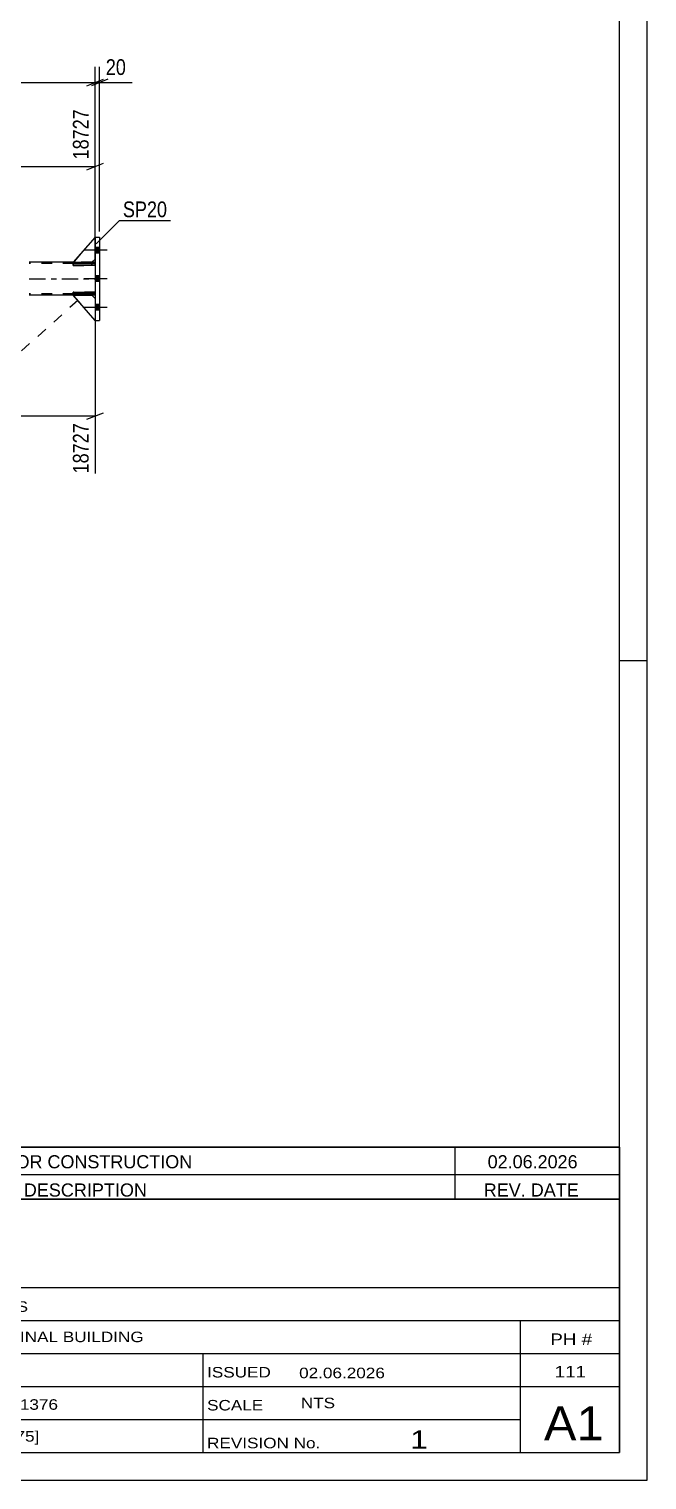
# Model space of a CAD drawing. Header units: millimetres. Extents: x -110 to 731, y -430 to 164.
# Drawn here: x 618.4 to 730.9, y -430.1 to -166.1 of the extents above; entities that cross this region are included whole.
import ezdxf

# ---------------------------------------------------------------- set-up
doc = ezdxf.new("R2010")
doc.units = ezdxf.units.MM
doc.linetypes.add('DXK_LINE_DOT2', pattern=[3.9198, 1.9599, -1.9599])
doc.linetypes.add('DXK_LINE_DOT3', pattern=[5.9187, 2.979, -0.9799, 0.9799, -0.9799])
doc.styles.add('Arial Narrow', font='ARIALN.TTF', dxfattribs={"height": 0.2})

# ---------------------------------------------------------------- blocks, each defined once
blk = doc.blocks.new('Unknown-570343290-53952')
at = {"color": 5, "linetype": 'Continuous'}
for p, q in [((730.87, -430.09), (730.87, 163.91)), ((725.87, -425.09), (725.87, 158.91)), ((730.87, -281.09), (725.87, -281.09)), ((-105.13, -425.09), (725.87, -425.09)), ((-110.13, -430.09), (730.87, -430.09))]:
    blk.add_line(p, q, dxfattribs=at)
blk = doc.blocks.new('Part-570343290-77357 - 77341')
at = {"color": 2, "linetype": 'Continuous'}
for p, q in [((626.45, -208.57), (618.45, -208.57)), ((630.45, -208.57), (629.85, -208.57)), ((626.45, -214.57), (618.45, -214.57)), ((630.45, -214.57), (629.85, -214.57))]:
    blk.add_line(p, q, dxfattribs=at)
at = {"color": 7, "linetype": 'DXK_LINE_DOT2'}
for p, q in [((630.45, -208.81), (618.45, -208.81)), ((629.85, -208.57), (626.45, -208.57)), ((630.45, -208.57), (630.45, -214.57)), ((630.45, -214.33), (618.45, -214.33)), ((629.85, -214.57), (626.45, -214.57))]:
    blk.add_line(p, q, dxfattribs=at)
at = {"color": 7, "linetype": 'DXK_LINE_DOT3'}
blk.add_line((618.45, -211.57), (630.45, -211.57), dxfattribs=at)
blk = doc.blocks.new('Part-570343290-77361 - 77341')
at = {"color": 2, "linetype": 'Continuous'}
for p, q in [((630.45, -203.97), (631.25, -203.97)), ((630.45, -203.97), (630.45, -219.17)), ((631.25, -203.97), (631.25, -219.17)), ((630.45, -219.17), (631.25, -219.17))]:
    blk.add_line(p, q, dxfattribs=at)
blk = doc.blocks.new('Part-570343290-77458 - 77341')
at = {"color": 7, "linetype": 'DXK_LINE_DOT2'}
for p, q in [((626.45, -214.57), (629.85, -214.57)), ((630.45, -219.17), (626.45, -214.57)), ((629.85, -214.57), (630.45, -215.17)), ((630.45, -215.17), (630.45, -219.17))]:
    blk.add_line(p, q, dxfattribs=at)
blk = doc.blocks.new('Part-570343290-77459 - 77341')
at = {"color": 2, "linetype": 'Continuous'}
for p, q in [((626.45, -214.57), (629.85, -214.57)), ((630.45, -219.17), (626.45, -214.57)), ((629.85, -214.57), (630.45, -215.17))]:
    blk.add_line(p, q, dxfattribs=at)
at = {"color": 7, "linetype": 'DXK_LINE_DOT2'}
blk.add_line((630.45, -215.17), (630.45, -219.17), dxfattribs=at)
blk = doc.blocks.new('Part-570343290-77460 - 77341')
at = {"color": 7, "linetype": 'DXK_LINE_DOT2'}
for p, q in [((630.45, -203.97), (626.45, -208.57)), ((630.45, -207.97), (630.45, -203.97)), ((629.85, -208.57), (630.45, -207.97)), ((626.45, -208.57), (629.85, -208.57))]:
    blk.add_line(p, q, dxfattribs=at)
blk = doc.blocks.new('Part-570343290-77461 - 77341')
at = {"color": 2, "linetype": 'Continuous'}
for p, q in [((630.45, -203.97), (626.45, -208.57)), ((629.85, -208.57), (630.45, -207.97)), ((626.45, -208.57), (629.85, -208.57))]:
    blk.add_line(p, q, dxfattribs=at)
at = {"color": 7, "linetype": 'DXK_LINE_DOT2'}
blk.add_line((630.45, -207.97), (630.45, -203.97), dxfattribs=at)
blk = doc.blocks.new('Part-570343290-77462 - 77341')
at = {"color": 7, "linetype": 'DXK_LINE_DOT2'}
for p, q in [((630.45, -214.01), (626.45, -214.01)), ((626.45, -214.01), (626.45, -214.33)), ((626.45, -214.33), (630.45, -214.33)), ((629.85, -214.33), (629.85, -214.01)), ((630.45, -214.33), (630.45, -214.01))]:
    blk.add_line(p, q, dxfattribs=at)
blk = doc.blocks.new('Part-570343290-77463 - 77341')
at = {"color": 7, "linetype": 'DXK_LINE_DOT2'}
for p, q in [((630.45, -208.81), (626.45, -208.81)), ((626.45, -208.81), (626.45, -209.13)), ((626.45, -209.13), (630.45, -209.13)), ((629.85, -208.81), (629.85, -209.13)), ((630.45, -209.13), (630.45, -208.81))]:
    blk.add_line(p, q, dxfattribs=at)
blk = doc.blocks.new('Part-570343290-77464 - 77341')
at = {"color": 2, "linetype": 'Continuous'}
for p, q in [((626.45, -214.01), (630.45, -214.01)), ((626.45, -214.33), (626.45, -214.01)), ((630.45, -214.33), (626.45, -214.33)), ((630.45, -214.01), (630.45, -214.33))]:
    blk.add_line(p, q, dxfattribs=at)
at = {"color": 7, "linetype": 'DXK_LINE_DOT2'}
blk.add_line((629.85, -214.33), (629.85, -214.01), dxfattribs=at)
blk = doc.blocks.new('Part-570343290-77465 - 77341')
at = {"color": 2, "linetype": 'Continuous'}
for p, q in [((626.45, -208.81), (630.45, -208.81)), ((626.45, -209.13), (626.45, -208.81)), ((630.45, -209.13), (626.45, -209.13)), ((630.45, -208.81), (630.45, -209.13))]:
    blk.add_line(p, q, dxfattribs=at)
at = {"color": 7, "linetype": 'DXK_LINE_DOT2'}
blk.add_line((629.85, -209.13), (629.85, -208.81), dxfattribs=at)
blk = doc.blocks.new('Bolt-570343290-77488 - 77341')
at = {"linetype": 'Continuous'}
for points in [[(631.25, -206.89), (631.25, -205.85), (630.45, -205.85), (630.45, -206.89)], [(631.25, -206.89), (631.25, -205.85), (630.45, -205.85), (630.45, -206.89)], [(631.25, -206.89), (631.25, -205.85), (630.45, -205.85), (630.45, -206.89)], [(631.25, -212.09), (631.25, -211.05), (630.45, -211.05), (630.45, -212.09)], [(631.25, -212.09), (631.25, -211.05), (630.45, -211.05), (630.45, -212.09)], [(631.25, -217.29), (631.25, -216.25), (630.45, -216.25), (630.45, -217.29)], [(631.25, -217.29), (631.25, -216.25), (630.45, -216.25), (630.45, -217.29)], [(631.25, -217.29), (631.25, -216.25), (630.45, -216.25), (630.45, -217.29)]]:
    blk.add_hatch(color=1, dxfattribs=at).paths.add_polyline_path(points)
at = {"color": 1, "linetype": 'Continuous'}
for p, q in [((631.25, -205.85), (630.45, -205.85)), ((631.25, -205.85), (630.45, -205.85)), ((631.25, -205.85), (630.45, -205.85)), ((632.65, -206.37), (628.45, -206.37)), ((632.65, -206.37), (628.45, -206.37)), ((632.65, -206.37), (628.45, -206.37)), ((631.25, -206.89), (630.45, -206.89)), ((631.25, -206.89), (630.45, -206.89)), ((631.25, -206.89), (630.45, -206.89)), ((631.25, -211.05), (630.45, -211.05)), ((631.25, -211.05), (630.45, -211.05)), ((632.65, -211.57), (628.45, -211.57)), ((632.65, -211.57), (628.45, -211.57)), ((631.25, -212.09), (630.45, -212.09)), ((631.25, -212.09), (630.45, -212.09)), ((631.25, -216.25), (630.45, -216.25)), ((631.25, -216.25), (630.45, -216.25)), ((631.25, -216.25), (630.45, -216.25)), ((632.65, -216.77), (628.45, -216.77)), ((632.65, -216.77), (628.45, -216.77)), ((632.65, -216.77), (628.45, -216.77)), ((631.25, -217.29), (630.45, -217.29)), ((631.25, -217.29), (630.45, -217.29)), ((631.25, -217.29), (630.45, -217.29))]:
    blk.add_line(p, q, dxfattribs=at)
blk = doc.blocks.new('StraightDimension-570343290-80681 - 77341')
at = {"color": 7, "linetype": 'Continuous'}
for p, q in [((479.84, -199.17), (479.84, -180.71)), ((630.45, -207.57), (630.45, -180.71)), ((481.34, -190.55), (478.34, -191.75)), ((479.84, -191.15), (630.45, -191.15)), ((628.95, -191.75), (631.95, -190.55))]:
    blk.add_line(p, q, dxfattribs=at)
at = {"color": 0, "linetype": 'Continuous'}
blk.add_wipeout([(629.85, -180.11), (625.65, -180.11), (625.65, -190.45), (629.85, -190.45)], dxfattribs=at)
at = {"color": 0}
blk.add_wipeout([(559.4, -190.4), (559.4, -186.2), (550.89, -186.2), (550.89, -190.4)], dxfattribs=at)
at = {"color": 3, "linetype": 'Continuous', "style": 'Arial Narrow'}
blk.add_text('18727', height=2.863, rotation=90.0002, dxfattribs=at).set_placement((629.25, -189.85))
at = {"color": 3, "style": 'Arial Narrow'}
blk.add_text('3867', height=2.863, dxfattribs=at).set_placement((551.49, -189.8))
blk = doc.blocks.new('StraightDimension-570343290-80967 - 77341')
at = {"color": 7, "linetype": 'Continuous'}
for p, q in [((630.45, -202.97), (630.45, -172.99)), ((631.25, -202.97), (631.25, -172.99)), ((628.95, -176.44), (631.95, -175.24)), ((632.75, -175.24), (629.75, -176.44)), ((630.45, -175.84), (631.25, -175.84))]:
    blk.add_line(p, q, dxfattribs=at)
at = {"color": 0}
blk.add_wipeout([(636.63, -175.09), (636.63, -170.89), (631.78, -170.89), (631.78, -175.09)], dxfattribs=at)
at = {"color": 7, "linetype": 'Continuous'}
blk.add_line((631.25, -175.84), (637.16, -175.84), dxfattribs=at)
blk.add_line((631.25, -175.84), (637.16, -175.84), dxfattribs=at)
at = {"color": 3, "style": 'Arial Narrow'}
blk.add_text('20', height=2.863, dxfattribs=at).set_placement((632.38, -174.49))
blk = doc.blocks.new('StraightDimension-570343290-80968 - 77341')
at = {"color": 7, "linetype": 'Continuous'}
for p, q in [((630.45, -202.97), (630.45, -172.99)), ((-54.38, -175.84), (630.45, -175.84)), ((628.95, -176.44), (631.95, -175.24))]:
    blk.add_line(p, q, dxfattribs=at)
blk = doc.blocks.new('StraightDimension-570343290-81010 - 77341')
at = {"color": 7, "linetype": 'Continuous'}
for p, q in [((576.65, -215.97), (576.65, -257.47)), ((630.45, -215.57), (630.45, -246.97)), ((578.15, -235.93), (575.15, -237.13)), ((576.65, -236.53), (630.45, -236.53)), ((628.95, -237.13), (631.95, -235.93))]:
    blk.add_line(p, q, dxfattribs=at)
at = {"color": 0}
blk.add_wipeout([(607.81, -235.78), (607.81, -231.58), (599.3, -231.58), (599.3, -235.78)], dxfattribs=at)
at = {"color": 0, "linetype": 'Continuous'}
blk.add_wipeout([(629.85, -237.23), (625.65, -237.23), (625.65, -247.57), (629.85, -247.57)], dxfattribs=at)
at = {"color": 3, "style": 'Arial Narrow'}
blk.add_text('1447', height=2.863, dxfattribs=at).set_placement((599.9, -235.18))
at = {"color": 3, "linetype": 'Continuous', "style": 'Arial Narrow'}
blk.add_text('18727', height=2.863, rotation=90.0002, dxfattribs=at).set_placement((629.25, -246.97))
blk = doc.blocks.new('Unknown-570343290-88470')
at = {"color": 7, "linetype": 'Continuous'}
for p, q in [((565.87, -379.03), (725.87, -379.03)), ((565.87, -379.04), (565.87, -425.09)), ((725.87, -379.09), (725.87, -425.09)), ((565.87, -395.09), (725.87, -395.09)), ((606.01, -395.09), (606.01, -425.09)), ((565.87, -401.09), (725.87, -401.09)), ((707.87, -425.03), (707.87, -401.03)), ((565.87, -407.09), (725.87, -407.09)), ((650.01, -407.09), (650.01, -425.09)), ((565.87, -413.09), (725.87, -413.09)), ((565.87, -419.09), (707.87, -419.09)), ((565.87, -425.09), (725.87, -425.09))]:
    blk.add_line(p, q, dxfattribs=at)
at = {"color": 7, "style": 'Arial Narrow'}
for s, height, width, p in [('DRAWING TITLE', 1.9089, 1.425378, (570.75, -399.48)), ('TRUSS', 1.909, 1.425378, (607.67, -399.5)), ('CONTRACT', 1.909, 1.425378, (570.75, -405.38)), ('TERMINAL BUILDING', 1.9089, 1.425378, (607.93, -405.01)), ('GSK', 1.909, 1.425378, (607.75, -411.04)), ('MODELLED BY', 1.9089, 1.425378, (570.75, -411.1)), ('ISSUED', 1.909, 1.425378, (650.81, -411.44)), ('02.06.2026', 1.909, 1.425378, (667.56, -411.57)), ('CONTRACT NO', 1.9089, 1.425378, (570.75, -417.43)), ('AN-C-1376', 1.909, 1.425378, (608.09, -417.31)), ('SCALE', 1.909, 1.425378, (650.81, -417.44)), ('A1', 6.204, 1.25, (712.11, -422.89)), ('DRAWING No', 1.909, 1.425378, (570.43, -423.09)), ('[TR.675]', 1.909, 1.425378, (608.33, -423.1)), ('1', 3.34, 1.5, (687.78, -424.41)), ('REVISION No.', 1.9089, 1.425378, (650.81, -424.32))]:
    blk.add_text(s, height=height, dxfattribs=dict(at, width=width)).set_placement(p)
at = {"color": 7, "linetype": 'Continuous', "style": 'Arial Narrow'}
for s, height, width, p in [('PH #', 2.1, 1.42538, (713.27, -405.53)), ('111', 2.1, 1.42538, (714.06, -411.43)), ('NTS', 1.909, 1.425378, (667.87, -417.03))]:
    blk.add_text(s, height=height, dxfattribs=dict(at, width=width)).set_placement(p)
blk = doc.blocks.new('Unknown-570343290-88473')
at = {"color": 7, "linetype": 'Continuous'}
for p, q in [((565.87, -369.53), (725.87, -369.53)), ((725.87, -369.53), (565.87, -369.53)), ((565.87, -369.53), (565.87, -374.53)), ((574.87, -369.53), (574.87, -374.53)), ((598.87, -369.53), (598.87, -374.53)), ((695.87, -369.53), (695.87, -374.53)), ((725.87, -369.53), (725.87, -374.53)), ((565.87, -374.53), (725.87, -374.53)), ((565.87, -374.53), (565.87, -379.03)), ((565.87, -374.53), (725.87, -374.53)), ((574.87, -374.53), (574.87, -379.03)), ((598.87, -374.53), (598.87, -379.03)), ((695.87, -374.53), (695.87, -379.03)), ((725.87, -374.53), (725.87, -379.03)), ((725.87, -379.03), (565.87, -379.03))]:
    blk.add_line(p, q, dxfattribs=at)
at = {"color": 7, "linetype": 'Continuous', "style": 'Arial Narrow'}
for s, height, width, p in [('1', 2.39, 1.196471, (569.03, -373.39)), ('0', 2.39, 1.196471, (583.87, -373.39)), ('ISSUED FOR CONSTRUCTION', 2.3861, 1.196471, (600.87, -373.39)), ('02.06.2026', 2.386, 1.196471, (701.87, -373.39)), ('No', 2.386, 1.2, (567.41, -378.53)), ('REV MARK', 2.386, 1.2, (575.87, -378.53)), ('REVISION DESCRIPTION', 2.3861, 1.2, (600.87, -378.53)), ('REV. DATE', 2.386, 1.2, (701.15, -378.53))]:
    blk.add_text(s, height=height, dxfattribs=dict(at, width=width)).set_placement(p)
blk = doc.blocks.new('Mark-570343290-80731 - 77341')
at = {"color": 0}
blk.add_wipeout([(643.53, -200.37), (643.53, -197.37), (635.49, -197.37), (635.49, -200.37)], dxfattribs=at)
blk.add_wipeout([(643.53, -200.37), (643.53, -197.37), (635.49, -197.37), (635.49, -200.37)], dxfattribs=at)
at = {"color": 30, "linetype": 'Continuous'}
for p, q in [((630.65, -205.22), (634.89, -200.97)), ((634.89, -200.97), (644.13, -200.97))]:
    blk.add_line(p, q, dxfattribs=at)
at = {"color": 3, "style": 'Arial Narrow'}
blk.add_text('SP20', height=2.863, dxfattribs=at).set_placement((635.49, -200.37))
blk = doc.blocks.new('Mark-570343290-88282 - 77341')
at = {"color": 0}
blk.add_wipeout([(613.67, -226.6), (613.67, -223.6), (605.82, -223.6), (605.82, -226.6)], dxfattribs=at)
blk.add_wipeout([(613.67, -226.6), (613.67, -223.6), (605.82, -223.6), (605.82, -226.6)], dxfattribs=at)
at = {"color": 30, "linetype": 'DXK_LINE_DOT2'}
for p in [(627.26, -215.5), (605.22, -227.2)]:
    blk.add_line(p, (614.27, -227.2), dxfattribs=at)
at = {"color": 3, "style": 'Arial Narrow'}
blk.add_text('ST26', height=2.863, dxfattribs=at).set_placement((605.82, -226.6))

msp = doc.modelspace()

# ---------------------------------------------------------------- block references
for name in ['Unknown-570343290-53952', 'Part-570343290-77460 - 77341', 'Part-570343290-77461 - 77341', 'Bolt-570343290-77488 - 77341', 'Part-570343290-77361 - 77341', 'Part-570343290-77357 - 77341', 'Part-570343290-77463 - 77341', 'Part-570343290-77465 - 77341', 'Part-570343290-77462 - 77341', 'Part-570343290-77464 - 77341', 'Part-570343290-77458 - 77341', 'Part-570343290-77459 - 77341', 'Unknown-570343290-88473', 'Unknown-570343290-88470']:
    msp.add_blockref(name, (0, 0))

# ---------------------------------------------------------------- next in the draw order: block references
for name in ['StraightDimension-570343290-80681 - 77341', 'StraightDimension-570343290-81010 - 77341']:
    msp.add_blockref(name, (0, 0))

# ---------------------------------------------------------------- next in the draw order: block references
for name in ['StraightDimension-570343290-80967 - 77341', 'Mark-570343290-88282 - 77341']:
    msp.add_blockref(name, (0, 0))

# ---------------------------------------------------------------- next in the draw order: block references
msp.add_blockref('StraightDimension-570343290-80968 - 77341', (0, 0))

# ---------------------------------------------------------------- next in the draw order: block references
msp.add_blockref('Mark-570343290-80731 - 77341', (0, 0))

doc.saveas('drawing.dxf')
